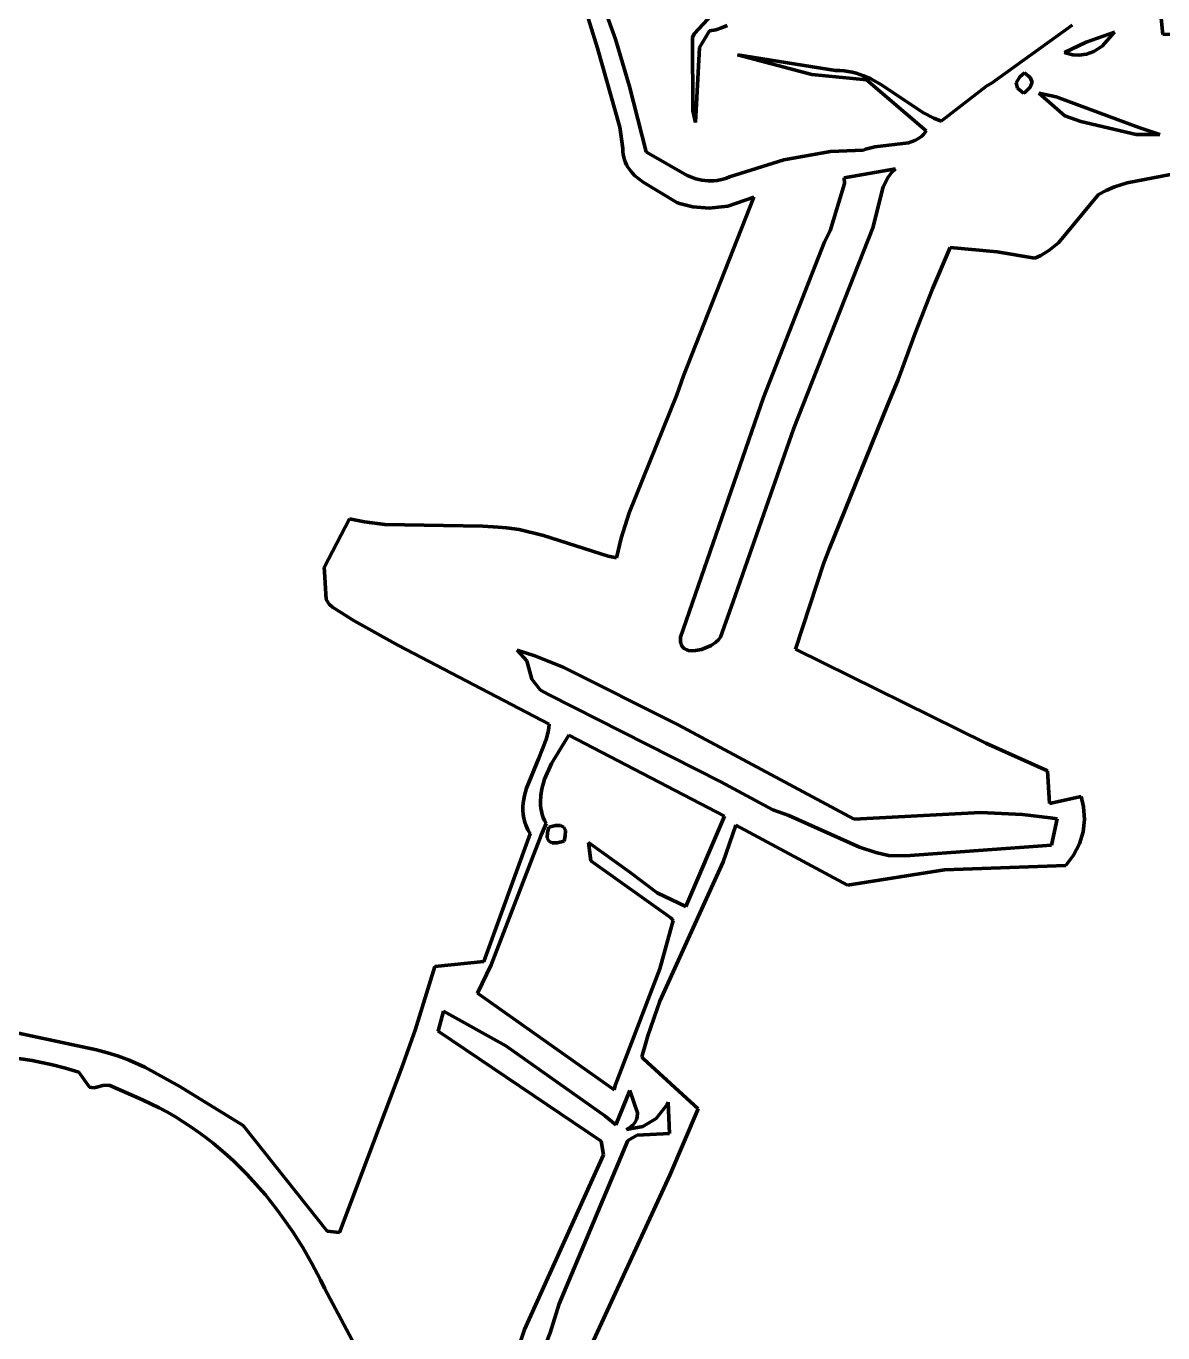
# Model space of a CAD drawing. Header units: millimetres. Extents: x 0 to 11.1, y 0 to 16.2.
# Drawn here: x 5.557 to 7.327, y 11.251 to 13.286 of the extents above; entities that cross this region are included whole.
import ezdxf

# ---------------------------------------------------------------- set-up
doc = ezdxf.new("R2010")
doc.units = ezdxf.units.MM
doc.layers.add('color#0b0b0bff', color=7, linetype='CONTINUOUS', lineweight=100)
doc.layers.add('color#ffffffff', color=7, linetype='CONTINUOUS', lineweight=100)

msp = doc.modelspace()

# ---------------------------------------------------------------- linework, layer by layer
at = {"layer": 'color#0b0b0bff'}
for p, q in [((6.4466, 13.2523), (6.4202, 13.3383)), ((6.5973, 13.2743), (6.6533, 13.3352)), ((6.4557, 13.319), (6.4745, 13.2664)), ((7.3218, 13.33), (7.3274, 13.2736)), ((6.5945, 13.2688), (6.5973, 13.2743)), ((6.6214, 13.2789), (6.6054, 13.2533)), ((6.6311, 13.2807), (6.6214, 13.2789)), ((6.6401, 13.2836), (6.6311, 13.2807)), ((6.6486, 13.2873), (6.6401, 13.2836)), ((7.0597, 13.1969), (7.186, 13.288)), ((7.2519, 13.2772), (7.2078, 13.2615)), ((7.2327, 13.2555), (7.2519, 13.2772)), ((7.3274, 13.2736), (7.3733, 13.274)), ((6.4816, 13.1292), (6.4466, 13.2523)), ((6.4745, 13.2664), (6.4964, 13.1922)), ((6.5954, 13.1544), (6.5945, 13.2688)), ((6.6054, 13.2533), (6.5992, 13.1364)), ((7.2078, 13.2615), (7.1741, 13.2453)), ((7.2198, 13.2471), (7.2327, 13.2555)), ((6.7807, 13.211), (6.665, 13.2417)), ((6.665, 13.2417), (6.8176, 13.2173)), ((7.1741, 13.2453), (7.1774, 13.2441)), ((7.1774, 13.2441), (7.1871, 13.2417)), ((7.1871, 13.2417), (7.1966, 13.2411)), ((7.1966, 13.2411), (7.2086, 13.2428)), ((7.2086, 13.2428), (7.2198, 13.2471)), ((6.8657, 13.203), (6.7807, 13.211)), ((6.8176, 13.2173), (6.8242, 13.2172)), ((6.8242, 13.2172), (6.8307, 13.2168)), ((6.8307, 13.2168), (6.8371, 13.216)), ((6.8371, 13.216), (6.8433, 13.2148)), ((6.8433, 13.2148), (6.8494, 13.2132)), ((6.8494, 13.2132), (6.8612, 13.2092)), ((7.1117, 13.2136), (7.1045, 13.2074)), ((7.1205, 13.2064), (7.1117, 13.2136)), ((6.4964, 13.1922), (6.5225, 13.0905)), ((6.8612, 13.2092), (6.8726, 13.2042)), ((6.9585, 13.1234), (6.8657, 13.203)), ((6.8726, 13.2042), (6.8892, 13.195)), ((6.8892, 13.195), (6.9535, 13.1521)), ((6.9821, 13.1383), (7.0532, 13.1932)), ((7.0532, 13.1932), (7.0597, 13.1969)), ((7.1045, 13.2074), (7.099, 13.1982)), ((7.099, 13.1982), (7.101, 13.1897)), ((7.101, 13.1897), (7.1105, 13.1818)), ((7.1122, 13.183), (7.1208, 13.1912)), ((7.1236, 13.199), (7.1205, 13.2064)), ((7.1208, 13.1912), (7.1236, 13.199)), ((7.1105, 13.1818), (7.1122, 13.183)), ((7.1343, 13.1818), (7.1749, 13.1469)), ((7.1613, 13.1764), (7.1343, 13.1818)), ((7.29, 13.1288), (7.1613, 13.1764)), ((6.5992, 13.1364), (6.5954, 13.1544)), ((6.9535, 13.1521), (6.9704, 13.1432)), ((6.486, 13.0959), (6.4816, 13.1292)), ((6.9704, 13.1432), (6.9821, 13.1383)), ((7.1749, 13.1469), (7.1995, 13.1379)), ((7.1995, 13.1379), (7.2858, 13.1179)), ((7.3225, 13.1176), (7.29, 13.1288)), ((6.931, 13.1049), (6.9408, 13.1082)), ((6.9408, 13.1082), (6.9467, 13.1113)), ((6.9467, 13.1113), (6.952, 13.1153)), ((6.952, 13.1153), (6.9544, 13.1177)), ((6.9544, 13.1177), (6.9566, 13.1204)), ((6.9566, 13.1204), (6.9585, 13.1234)), ((7.2858, 13.1179), (7.3225, 13.1176)), ((6.4862, 13.0911), (6.486, 13.0959)), ((6.4868, 13.0865), (6.4862, 13.0911)), ((6.5225, 13.0905), (6.5266, 13.0881)), ((6.5266, 13.0881), (6.5864, 13.0537)), ((6.7369, 13.0782), (6.8095, 13.091)), ((6.8095, 13.091), (6.8612, 13.0933)), ((6.8612, 13.0933), (6.8644, 13.0947)), ((6.8644, 13.0947), (6.8785, 13.0985)), ((6.8785, 13.0985), (6.931, 13.1049)), ((6.4876, 13.0821), (6.4868, 13.0865)), ((6.4888, 13.078), (6.4876, 13.0821)), ((6.4903, 13.074), (6.4888, 13.078)), ((6.4921, 13.0703), (6.4903, 13.074)), ((6.4941, 13.0667), (6.4921, 13.0703)), ((6.6525, 13.0515), (6.7369, 13.0782)), ((6.4989, 13.06), (6.4941, 13.0667)), ((6.5045, 13.054), (6.4989, 13.06)), ((6.5178, 13.0433), (6.5045, 13.054)), ((6.5864, 13.0537), (6.6, 13.0488)), ((6.6, 13.0488), (6.6092, 13.0466)), ((6.6092, 13.0466), (6.6186, 13.0455)), ((6.6329, 13.0459), (6.6377, 13.0468)), ((6.6377, 13.0468), (6.6426, 13.0479)), ((6.6426, 13.0479), (6.6475, 13.0495)), ((6.6475, 13.0495), (6.6525, 13.0515)), ((6.9111, 13.0643), (6.831, 13.0504)), ((6.831, 13.0504), (6.8313, 13.0413)), ((6.8918, 13.0362), (6.8994, 13.0513)), ((6.8994, 13.0513), (6.9059, 13.0594)), ((6.9059, 13.0594), (6.9111, 13.0643)), ((7.3665, 13.0607), (7.2716, 13.0423)), ((6.5703, 13.0119), (6.5178, 13.0433)), ((6.6186, 13.0455), (6.6281, 13.0455)), ((6.6281, 13.0455), (6.6329, 13.0459)), ((6.8313, 13.0413), (6.8091, 12.9675)), ((6.8755, 12.9722), (6.8918, 13.0362)), ((7.2393, 13.0305), (7.2269, 13.024)), ((7.252, 13.0359), (7.2393, 13.0305)), ((7.2716, 13.0423), (7.252, 13.0359)), ((6.5744, 13.0103), (6.5703, 13.0119)), ((6.5951, 13.0048), (6.5744, 13.0103)), ((6.5808, 12.7418), (6.6903, 13.0201)), ((6.6498, 13.0061), (6.6204, 13.0028)), ((6.6903, 13.0201), (6.6498, 13.0061)), ((7.2269, 13.024), (7.1647, 12.9491)), ((6.6204, 13.0028), (6.5951, 13.0048)), ((6.7526, 12.6602), (6.8755, 12.9722)), ((6.8091, 12.9675), (6.8002, 12.9504)), ((6.8002, 12.9504), (6.7052, 12.7079)), ((7.1647, 12.9491), (7.1497, 12.9369)), ((6.9961, 12.9418), (6.9686, 12.8775)), ((7.0695, 12.9349), (6.9961, 12.9418)), ((7.1281, 12.9248), (7.0695, 12.9349)), ((7.1372, 12.9292), (7.1281, 12.9248)), ((7.1497, 12.9369), (7.1372, 12.9292)), ((6.9686, 12.8775), (6.9418, 12.8083)), ((6.9418, 12.8083), (6.9153, 12.736)), ((6.5703, 12.7123), (6.5808, 12.7418)), ((6.9153, 12.736), (6.8986, 12.6963)), ((6.496, 12.5285), (6.5703, 12.7123)), ((6.7052, 12.7079), (6.576, 12.3348)), ((6.8986, 12.6963), (6.8078, 12.4717)), ((6.6582, 12.3905), (6.7526, 12.6602)), ((6.021, 12.4432), (6.0603, 12.5191)), ((6.0603, 12.5191), (6.0839, 12.5142)), ((6.4836, 12.4887), (6.496, 12.5285)), ((6.0839, 12.5142), (6.1156, 12.5103)), ((6.1156, 12.5103), (6.2679, 12.5077)), ((6.2679, 12.5077), (6.2918, 12.5059)), ((6.2918, 12.5059), (6.3051, 12.5052)), ((6.3051, 12.5052), (6.3247, 12.5026)), ((6.3247, 12.5026), (6.3628, 12.4929)), ((6.3628, 12.4929), (6.4633, 12.4607)), ((6.4763, 12.4582), (6.4836, 12.4887)), ((6.4633, 12.4607), (6.4763, 12.4582)), ((6.8078, 12.4717), (6.7992, 12.4506)), ((6.0216, 12.4367), (6.021, 12.4432)), ((6.0241, 12.3936), (6.0216, 12.4367)), ((6.7992, 12.4506), (6.7553, 12.3159)), ((6.0286, 12.3862), (6.0241, 12.3936)), ((6.0338, 12.3815), (6.0286, 12.3862)), ((6.0674, 12.3604), (6.0338, 12.3815)), ((6.6381, 12.3345), (6.6582, 12.3905)), ((6.1366, 12.3215), (6.0674, 12.3604)), ((6.576, 12.3348), (6.5758, 12.3312)), ((6.6351, 12.3307), (6.6381, 12.3345)), ((6.3715, 12.1994), (6.1366, 12.3215)), ((6.3218, 12.3144), (6.3367, 12.2979)), ((6.349, 12.3057), (6.3218, 12.3144)), ((6.5758, 12.3312), (6.5759, 12.328)), ((6.5759, 12.328), (6.5765, 12.3251)), ((6.5765, 12.3251), (6.5773, 12.3226)), ((6.5773, 12.3226), (6.5785, 12.3204)), ((6.5785, 12.3204), (6.58, 12.3186)), ((6.58, 12.3186), (6.5818, 12.3171)), ((6.5818, 12.3171), (6.5838, 12.3158)), ((6.5838, 12.3158), (6.586, 12.3148)), ((6.586, 12.3148), (6.5885, 12.3141)), ((6.5885, 12.3141), (6.5938, 12.3135)), ((6.5938, 12.3135), (6.5996, 12.3138)), ((6.5996, 12.3138), (6.6088, 12.3157)), ((6.6088, 12.3157), (6.6236, 12.3219)), ((6.6236, 12.3219), (6.6311, 12.327)), ((6.6311, 12.327), (6.6351, 12.3307)), ((6.7553, 12.3159), (7.0517, 12.1696)), ((6.3367, 12.2979), (6.3443, 12.2694)), ((6.393, 12.288), (6.349, 12.3057)), ((6.5722, 12.1981), (6.393, 12.288)), ((6.3443, 12.2694), (6.3581, 12.2522)), ((6.3581, 12.2522), (6.3705, 12.2456)), ((6.3705, 12.2456), (6.6388, 12.1093)), ((6.3697, 12.1873), (6.3708, 12.1933)), ((6.3708, 12.1933), (6.3715, 12.1994)), ((6.8466, 12.0512), (6.5722, 12.1981)), ((6.3552, 12.146), (6.3665, 12.1754)), ((6.3665, 12.1754), (6.3697, 12.1873)), ((6.402, 12.1822), (6.3751, 12.1378)), ((6.6444, 12.0558), (6.402, 12.1822)), ((7.0517, 12.1696), (7.1479, 12.1267)), ((6.336, 12.0996), (6.3552, 12.146)), ((6.3751, 12.1378), (6.3643, 12.1133)), ((6.3643, 12.1133), (6.36, 12.0983)), ((7.1479, 12.1267), (7.151, 12.0755)), ((6.3328, 12.088), (6.336, 12.0996)), ((6.36, 12.0983), (6.3583, 12.0882)), ((6.6388, 12.1093), (6.7196, 12.0656)), ((6.3305, 12.0704), (6.3309, 12.0763)), ((6.3306, 12.0645), (6.3305, 12.0704)), ((6.3309, 12.0763), (6.3317, 12.0822)), ((6.3317, 12.0822), (6.3328, 12.088)), ((6.3583, 12.0882), (6.3578, 12.0783)), ((6.3578, 12.0783), (6.3579, 12.0733)), ((6.3579, 12.0733), (6.3585, 12.0684)), ((7.151, 12.0755), (7.1999, 12.0867)), ((7.1999, 12.0867), (7.2038, 12.0707)), ((7.2038, 12.0707), (7.2052, 12.0509)), ((6.3311, 12.0586), (6.3306, 12.0645)), ((6.332, 12.0526), (6.3311, 12.0586)), ((6.3335, 12.0466), (6.332, 12.0526)), ((6.3585, 12.0684), (6.3593, 12.0635)), ((6.3593, 12.0635), (6.3606, 12.0587)), ((6.3606, 12.0587), (6.3622, 12.0539)), ((6.3622, 12.0539), (6.3642, 12.0491)), ((6.5841, 11.9152), (6.6444, 12.0558)), ((6.7196, 12.0656), (6.745, 12.057)), ((6.745, 12.057), (6.8549, 12.0074)), ((7.0431, 12.0617), (6.8466, 12.0512)), ((7.1085, 12.0586), (7.0431, 12.0617)), ((7.152, 12.0535), (7.1085, 12.0586)), ((7.1628, 12.0518), (7.152, 12.0535)), ((7.1539, 12.0105), (7.1628, 12.0518)), ((7.2052, 12.0509), (7.203, 12.0315)), ((6.3356, 12.0406), (6.3335, 12.0466)), ((6.3383, 12.0345), (6.3356, 12.0406)), ((6.3416, 12.0284), (6.3383, 12.0345)), ((6.3667, 12.0444), (6.3588, 12.0264)), ((6.3642, 12.0491), (6.3667, 12.0444)), ((6.3684, 12.0222), (6.3686, 12.0303)), ((6.3686, 12.0303), (6.3708, 12.0388)), ((6.3708, 12.0388), (6.3812, 12.0415)), ((6.3812, 12.0415), (6.389, 12.0415)), ((6.389, 12.0415), (6.3941, 12.0388)), ((6.3941, 12.0388), (6.3967, 12.0335)), ((6.3967, 12.0335), (6.3965, 12.0255)), ((6.6624, 12.0417), (6.6423, 11.985)), ((6.8364, 11.9483), (6.6624, 12.0417)), ((7.203, 12.0315), (7.1973, 12.0128)), ((6.2696, 11.8294), (6.3416, 12.0284)), ((6.3588, 12.0264), (6.2813, 11.8243)), ((6.3709, 12.0168), (6.3684, 12.0222)), ((6.3761, 12.0142), (6.3709, 12.0168)), ((6.384, 12.0143), (6.3761, 12.0142)), ((6.3946, 12.0172), (6.384, 12.0143)), ((6.3965, 12.0255), (6.3946, 12.0172)), ((6.4361, 11.9861), (6.4328, 12.0149)), ((6.4328, 12.0149), (6.4971, 11.9689)), ((6.9265, 11.9942), (7.1539, 12.0105)), ((7.1973, 12.0128), (7.1882, 11.9952)), ((6.8549, 12.0074), (6.8803, 11.9992)), ((6.8803, 11.9992), (6.9001, 11.9949)), ((6.9001, 11.9949), (6.9265, 11.9942)), ((7.1882, 11.9952), (7.176, 11.979)), ((6.5608, 11.8974), (6.4361, 11.9861)), ((6.4971, 11.9689), (6.5394, 11.9366)), ((6.6423, 11.985), (6.5437, 11.7677)), ((6.987, 11.9721), (6.8364, 11.9483)), ((7.176, 11.979), (6.987, 11.9721)), ((6.5394, 11.9366), (6.5841, 11.9152)), ((6.544, 11.818), (6.5647, 11.8936)), ((6.5647, 11.8936), (6.5608, 11.8974)), ((6.1935, 11.8219), (6.2696, 11.8294)), ((6.1629, 11.7225), (6.1935, 11.8219)), ((6.2813, 11.8243), (6.2596, 11.7801)), ((6.4743, 11.6364), (6.544, 11.818)), ((6.2596, 11.7801), (6.4727, 11.6296)), ((6.5437, 11.7677), (6.5252, 11.714)), ((6.2067, 11.7521), (6.1985, 11.7211)), ((6.3037, 11.698), (6.2067, 11.7521)), ((5.4774, 11.7325), (5.6661, 11.6918)), ((6.1419, 11.6643), (6.1629, 11.7225)), ((6.1985, 11.7211), (6.4522, 11.5499)), ((6.5252, 11.714), (6.516, 11.6812)), ((5.6661, 11.6918), (5.6836, 11.6874)), ((5.6836, 11.6874), (5.7006, 11.6821)), ((6.4581, 11.5892), (6.3037, 11.698)), ((5.566, 11.6751), (5.5344, 11.6799)), ((5.5975, 11.6687), (5.566, 11.6751)), ((5.6182, 11.6633), (5.5975, 11.6687)), ((5.6389, 11.6571), (5.6182, 11.6633)), ((5.7006, 11.6821), (5.7172, 11.6759)), ((5.7172, 11.6759), (5.7416, 11.6652)), ((5.7416, 11.6652), (5.7961, 11.6351)), ((6.0447, 11.4073), (6.1419, 11.6643)), ((6.516, 11.6812), (6.5184, 11.678)), ((6.5184, 11.678), (6.6035, 11.5999)), ((5.6555, 11.6338), (5.6389, 11.6571)), ((5.6621, 11.6326), (5.6555, 11.6338)), ((5.6667, 11.6337), (5.6621, 11.6326)), ((5.6683, 11.6345), (5.6667, 11.6337)), ((5.6761, 11.6365), (5.6683, 11.6345)), ((5.6862, 11.6367), (5.6761, 11.6365)), ((5.7333, 11.6162), (5.6862, 11.6367)), ((5.7961, 11.6351), (5.8947, 11.5742)), ((6.4727, 11.6296), (6.4743, 11.6364)), ((6.497, 11.6284), (6.4754, 11.5753)), ((6.5089, 11.5936), (6.497, 11.6284)), ((5.7379, 11.6142), (5.7333, 11.6162)), ((5.7511, 11.6081), (5.7379, 11.6142)), ((5.764, 11.6016), (5.7511, 11.6081)), ((5.7767, 11.5947), (5.764, 11.6016)), ((6.5539, 11.6048), (6.5381, 11.5851)), ((6.5568, 11.6102), (6.5539, 11.6048)), ((6.5589, 11.5614), (6.5568, 11.6102)), ((5.7891, 11.5875), (5.7767, 11.5947)), ((5.8013, 11.5799), (5.7891, 11.5875)), ((6.4754, 11.5753), (6.4581, 11.5892)), ((6.5055, 11.5792), (6.5076, 11.5832)), ((6.5076, 11.5832), (6.5087, 11.5873)), ((6.5087, 11.5873), (6.5089, 11.5936)), ((6.5381, 11.5851), (6.5175, 11.5728)), ((6.6035, 11.5999), (6.5592, 11.4965)), ((5.8133, 11.5721), (5.8013, 11.5799)), ((5.8251, 11.5638), (5.8133, 11.5721)), ((5.8366, 11.5553), (5.8251, 11.5638)), ((5.8947, 11.5742), (6.0258, 11.4094)), ((6.5175, 11.5728), (6.4921, 11.568)), ((6.4921, 11.568), (6.4952, 11.5698)), ((6.4952, 11.5698), (6.4979, 11.5716)), ((6.4979, 11.5716), (6.5002, 11.5734)), ((6.5002, 11.5734), (6.5023, 11.5753)), ((6.5023, 11.5753), (6.5055, 11.5792)), ((6.5084, 11.5591), (6.5589, 11.5614)), ((5.8478, 11.5465), (5.8366, 11.5553)), ((5.8589, 11.5373), (5.8478, 11.5465)), ((6.3872, 11.2963), (6.494, 11.5507)), ((6.4522, 11.5499), (6.4563, 11.5285)), ((6.494, 11.5507), (6.5084, 11.5591)), ((5.8696, 11.5279), (5.8589, 11.5373)), ((5.8802, 11.5183), (5.8696, 11.5279)), ((6.4563, 11.5285), (6.3331, 11.2562)), ((5.8905, 11.5083), (5.8802, 11.5183)), ((5.9006, 11.4981), (5.8905, 11.5083)), ((5.9104, 11.4876), (5.9006, 11.4981)), ((5.9199, 11.4769), (5.9104, 11.4876)), ((6.5592, 11.4965), (6.4281, 11.2122)), ((5.9293, 11.466), (5.9199, 11.4769)), ((5.9383, 11.4549), (5.9293, 11.466)), ((5.9472, 11.4435), (5.9383, 11.4549)), ((5.9557, 11.432), (5.9472, 11.4435)), ((5.9721, 11.4083), (5.9557, 11.432)), ((5.9875, 11.384), (5.9721, 11.4083)), ((6.0258, 11.4094), (6.0447, 11.4073)), ((6.0018, 11.3591), (5.9875, 11.384)), ((6.0152, 11.3336), (6.0018, 11.3591)), ((6.0214, 11.3207), (6.0152, 11.3336)), ((6.0881, 11.1954), (6.0214, 11.3207)), ((6.3729, 11.2511), (6.3872, 11.2963)), ((6.3331, 11.2562), (6.3173, 11.2099)), ((6.2657, 10.9833), (6.3729, 11.2511))]:
    msp.add_line(p, q, dxfattribs=at)
at = {"layer": 'color#ffffffff'}
for p, q in [((6.4202, 13.3383), (6.4466, 13.2523)), ((6.6533, 13.3352), (6.5973, 13.2743)), ((6.4745, 13.2664), (6.4557, 13.319)), ((7.3274, 13.2736), (7.3218, 13.33)), ((6.5973, 13.2743), (6.5945, 13.2688)), ((6.6054, 13.2533), (6.6214, 13.2789)), ((6.6214, 13.2789), (6.6311, 13.2807)), ((6.6311, 13.2807), (6.6401, 13.2836)), ((6.6401, 13.2836), (6.6486, 13.2873)), ((7.186, 13.288), (7.0597, 13.1969)), ((7.2078, 13.2615), (7.2519, 13.2772)), ((7.2519, 13.2772), (7.2327, 13.2555)), ((7.3733, 13.274), (7.3274, 13.2736)), ((6.4466, 13.2523), (6.4816, 13.1292)), ((6.4964, 13.1922), (6.4745, 13.2664)), ((6.5945, 13.2688), (6.5954, 13.1544)), ((6.5992, 13.1364), (6.6054, 13.2533)), ((7.1741, 13.2453), (7.2078, 13.2615)), ((7.2327, 13.2555), (7.2198, 13.2471)), ((6.8176, 13.2173), (6.665, 13.2417)), ((6.665, 13.2417), (6.7807, 13.211)), ((7.1774, 13.2441), (7.1741, 13.2453)), ((7.1871, 13.2417), (7.1774, 13.2441)), ((7.1966, 13.2411), (7.1871, 13.2417)), ((7.2086, 13.2428), (7.1966, 13.2411)), ((7.2198, 13.2471), (7.2086, 13.2428)), ((6.7807, 13.211), (6.8657, 13.203)), ((6.8242, 13.2172), (6.8176, 13.2173)), ((6.8307, 13.2168), (6.8242, 13.2172)), ((6.8371, 13.216), (6.8307, 13.2168)), ((6.8433, 13.2148), (6.8371, 13.216)), ((6.8494, 13.2132), (6.8433, 13.2148)), ((6.8612, 13.2092), (6.8494, 13.2132)), ((7.1045, 13.2074), (7.1117, 13.2136)), ((7.1117, 13.2136), (7.1205, 13.2064)), ((6.5225, 13.0905), (6.4964, 13.1922)), ((6.8726, 13.2042), (6.8612, 13.2092)), ((6.8657, 13.203), (6.9585, 13.1234)), ((6.8892, 13.195), (6.8726, 13.2042)), ((6.9535, 13.1521), (6.8892, 13.195)), ((7.0532, 13.1932), (6.9821, 13.1383)), ((7.0597, 13.1969), (7.0532, 13.1932)), ((7.099, 13.1982), (7.1045, 13.2074)), ((7.101, 13.1897), (7.099, 13.1982)), ((7.1105, 13.1818), (7.101, 13.1897)), ((7.1208, 13.1912), (7.1122, 13.183)), ((7.1205, 13.2064), (7.1236, 13.199)), ((7.1236, 13.199), (7.1208, 13.1912)), ((7.1122, 13.183), (7.1105, 13.1818)), ((7.1343, 13.1818), (7.1613, 13.1764)), ((7.1749, 13.1469), (7.1343, 13.1818)), ((7.1613, 13.1764), (7.29, 13.1288)), ((6.5954, 13.1544), (6.5992, 13.1364)), ((6.9704, 13.1432), (6.9535, 13.1521)), ((6.4816, 13.1292), (6.486, 13.0959)), ((6.9821, 13.1383), (6.9704, 13.1432)), ((7.1995, 13.1379), (7.1749, 13.1469)), ((7.2858, 13.1179), (7.1995, 13.1379)), ((7.29, 13.1288), (7.3225, 13.1176)), ((6.9408, 13.1082), (6.931, 13.1049)), ((6.9467, 13.1113), (6.9408, 13.1082)), ((6.952, 13.1153), (6.9467, 13.1113)), ((6.9544, 13.1177), (6.952, 13.1153)), ((6.9566, 13.1204), (6.9544, 13.1177)), ((6.9585, 13.1234), (6.9566, 13.1204)), ((7.3225, 13.1176), (7.2858, 13.1179)), ((6.486, 13.0959), (6.4862, 13.0911)), ((6.4862, 13.0911), (6.4868, 13.0865)), ((6.5266, 13.0881), (6.5225, 13.0905)), ((6.5864, 13.0537), (6.5266, 13.0881)), ((6.8095, 13.091), (6.7369, 13.0782)), ((6.8612, 13.0933), (6.8095, 13.091)), ((6.8644, 13.0947), (6.8612, 13.0933)), ((6.8785, 13.0985), (6.8644, 13.0947)), ((6.931, 13.1049), (6.8785, 13.0985)), ((6.4868, 13.0865), (6.4876, 13.0821)), ((6.4876, 13.0821), (6.4888, 13.078)), ((6.4888, 13.078), (6.4903, 13.074)), ((6.4903, 13.074), (6.4921, 13.0703)), ((6.4921, 13.0703), (6.4941, 13.0667)), ((6.7369, 13.0782), (6.6525, 13.0515)), ((6.4941, 13.0667), (6.4989, 13.06)), ((6.4989, 13.06), (6.5045, 13.054)), ((6.5045, 13.054), (6.5178, 13.0433)), ((6.6, 13.0488), (6.5864, 13.0537)), ((6.6092, 13.0466), (6.6, 13.0488)), ((6.6186, 13.0455), (6.6092, 13.0466)), ((6.6377, 13.0468), (6.6329, 13.0459)), ((6.6426, 13.0479), (6.6377, 13.0468)), ((6.6475, 13.0495), (6.6426, 13.0479)), ((6.6525, 13.0515), (6.6475, 13.0495)), ((6.831, 13.0504), (6.9111, 13.0643)), ((6.8313, 13.0413), (6.831, 13.0504)), ((6.8994, 13.0513), (6.8918, 13.0362)), ((6.9059, 13.0594), (6.8994, 13.0513)), ((6.9111, 13.0643), (6.9059, 13.0594)), ((7.2716, 13.0423), (7.3665, 13.0607)), ((6.5178, 13.0433), (6.5703, 13.0119)), ((6.6281, 13.0455), (6.6186, 13.0455)), ((6.6329, 13.0459), (6.6281, 13.0455)), ((6.8091, 12.9675), (6.8313, 13.0413)), ((6.8918, 13.0362), (6.8755, 12.9722)), ((7.2269, 13.024), (7.2393, 13.0305)), ((7.2393, 13.0305), (7.252, 13.0359)), ((7.252, 13.0359), (7.2716, 13.0423)), ((6.5703, 13.0119), (6.5744, 13.0103)), ((6.5744, 13.0103), (6.5951, 13.0048)), ((6.6903, 13.0201), (6.5808, 12.7418)), ((6.6204, 13.0028), (6.6498, 13.0061)), ((6.6498, 13.0061), (6.6903, 13.0201)), ((7.1647, 12.9491), (7.2269, 13.024)), ((6.5951, 13.0048), (6.6204, 13.0028)), ((6.8755, 12.9722), (6.7526, 12.6602)), ((6.8002, 12.9504), (6.8091, 12.9675)), ((6.7052, 12.7079), (6.8002, 12.9504)), ((7.1497, 12.9369), (7.1647, 12.9491)), ((6.9686, 12.8775), (6.9961, 12.9418)), ((6.9961, 12.9418), (7.0695, 12.9349)), ((7.0695, 12.9349), (7.1281, 12.9248)), ((7.1281, 12.9248), (7.1372, 12.9292)), ((7.1372, 12.9292), (7.1497, 12.9369)), ((6.9418, 12.8083), (6.9686, 12.8775)), ((6.9153, 12.736), (6.9418, 12.8083)), ((6.5808, 12.7418), (6.5703, 12.7123)), ((6.8986, 12.6963), (6.9153, 12.736)), ((6.5703, 12.7123), (6.496, 12.5285)), ((6.576, 12.3348), (6.7052, 12.7079)), ((6.8078, 12.4717), (6.8986, 12.6963)), ((6.7526, 12.6602), (6.6582, 12.3905)), ((6.0603, 12.5191), (6.021, 12.4432)), ((6.0839, 12.5142), (6.0603, 12.5191)), ((6.496, 12.5285), (6.4836, 12.4887)), ((6.1156, 12.5103), (6.0839, 12.5142)), ((6.2679, 12.5077), (6.1156, 12.5103)), ((6.2918, 12.5059), (6.2679, 12.5077)), ((6.3051, 12.5052), (6.2918, 12.5059)), ((6.3247, 12.5026), (6.3051, 12.5052)), ((6.3628, 12.4929), (6.3247, 12.5026)), ((6.4633, 12.4607), (6.3628, 12.4929)), ((6.4836, 12.4887), (6.4763, 12.4582)), ((6.4763, 12.4582), (6.4633, 12.4607)), ((6.7992, 12.4506), (6.8078, 12.4717)), ((6.021, 12.4432), (6.0216, 12.4367)), ((6.0216, 12.4367), (6.0241, 12.3936)), ((6.7553, 12.3159), (6.7992, 12.4506)), ((6.0241, 12.3936), (6.0286, 12.3862)), ((6.0286, 12.3862), (6.0338, 12.3815)), ((6.0338, 12.3815), (6.0674, 12.3604)), ((6.6582, 12.3905), (6.6381, 12.3345)), ((6.0674, 12.3604), (6.1366, 12.3215)), ((6.5758, 12.3312), (6.576, 12.3348)), ((6.6381, 12.3345), (6.6351, 12.3307)), ((6.1366, 12.3215), (6.3715, 12.1994)), ((6.3218, 12.3144), (6.349, 12.3057)), ((6.3367, 12.2979), (6.3218, 12.3144)), ((6.5759, 12.328), (6.5758, 12.3312)), ((6.5765, 12.3251), (6.5759, 12.328)), ((6.5773, 12.3226), (6.5765, 12.3251)), ((6.5785, 12.3204), (6.5773, 12.3226)), ((6.58, 12.3186), (6.5785, 12.3204)), ((6.5818, 12.3171), (6.58, 12.3186)), ((6.5838, 12.3158), (6.5818, 12.3171)), ((6.586, 12.3148), (6.5838, 12.3158)), ((6.5885, 12.3141), (6.586, 12.3148)), ((6.5938, 12.3135), (6.5885, 12.3141)), ((6.5996, 12.3138), (6.5938, 12.3135)), ((6.6088, 12.3157), (6.5996, 12.3138)), ((6.6236, 12.3219), (6.6088, 12.3157)), ((6.6311, 12.327), (6.6236, 12.3219)), ((6.6351, 12.3307), (6.6311, 12.327)), ((7.0517, 12.1696), (6.7553, 12.3159)), ((6.3443, 12.2694), (6.3367, 12.2979)), ((6.349, 12.3057), (6.393, 12.288)), ((6.393, 12.288), (6.5722, 12.1981)), ((6.3581, 12.2522), (6.3443, 12.2694)), ((6.3705, 12.2456), (6.3581, 12.2522)), ((6.6388, 12.1093), (6.3705, 12.2456)), ((6.3708, 12.1933), (6.3697, 12.1873)), ((6.3715, 12.1994), (6.3708, 12.1933)), ((6.5722, 12.1981), (6.8466, 12.0512)), ((6.3665, 12.1754), (6.3552, 12.146)), ((6.3697, 12.1873), (6.3665, 12.1754)), ((6.3751, 12.1378), (6.402, 12.1822)), ((6.402, 12.1822), (6.6444, 12.0558)), ((7.1479, 12.1267), (7.0517, 12.1696)), ((6.3552, 12.146), (6.336, 12.0996)), ((6.3643, 12.1133), (6.3751, 12.1378)), ((6.36, 12.0983), (6.3643, 12.1133)), ((7.151, 12.0755), (7.1479, 12.1267)), ((6.336, 12.0996), (6.3328, 12.088)), ((6.3583, 12.0882), (6.36, 12.0983)), ((6.7196, 12.0656), (6.6388, 12.1093)), ((6.3309, 12.0763), (6.3305, 12.0704)), ((6.3305, 12.0704), (6.3306, 12.0645)), ((6.3317, 12.0822), (6.3309, 12.0763)), ((6.3328, 12.088), (6.3317, 12.0822)), ((6.3578, 12.0783), (6.3583, 12.0882)), ((6.3579, 12.0733), (6.3578, 12.0783)), ((6.3585, 12.0684), (6.3579, 12.0733)), ((7.1999, 12.0867), (7.151, 12.0755)), ((7.2038, 12.0707), (7.1999, 12.0867)), ((7.2052, 12.0509), (7.2038, 12.0707)), ((6.3306, 12.0645), (6.3311, 12.0586)), ((6.3311, 12.0586), (6.332, 12.0526)), ((6.332, 12.0526), (6.3335, 12.0466)), ((6.3593, 12.0635), (6.3585, 12.0684)), ((6.3606, 12.0587), (6.3593, 12.0635)), ((6.3622, 12.0539), (6.3606, 12.0587)), ((6.3642, 12.0491), (6.3622, 12.0539)), ((6.6444, 12.0558), (6.5841, 11.9152)), ((6.745, 12.057), (6.7196, 12.0656)), ((6.8549, 12.0074), (6.745, 12.057)), ((6.8466, 12.0512), (7.0431, 12.0617)), ((7.0431, 12.0617), (7.1085, 12.0586)), ((7.1085, 12.0586), (7.152, 12.0535)), ((7.152, 12.0535), (7.1628, 12.0518)), ((7.1628, 12.0518), (7.1539, 12.0105)), ((7.203, 12.0315), (7.2052, 12.0509)), ((6.3335, 12.0466), (6.3356, 12.0406)), ((6.3356, 12.0406), (6.3383, 12.0345)), ((6.3383, 12.0345), (6.3416, 12.0284)), ((6.3588, 12.0264), (6.3667, 12.0444)), ((6.3667, 12.0444), (6.3642, 12.0491)), ((6.3686, 12.0303), (6.3684, 12.0222)), ((6.3708, 12.0388), (6.3686, 12.0303)), ((6.3812, 12.0415), (6.3708, 12.0388)), ((6.389, 12.0415), (6.3812, 12.0415)), ((6.3941, 12.0388), (6.389, 12.0415)), ((6.3967, 12.0335), (6.3941, 12.0388)), ((6.3965, 12.0255), (6.3967, 12.0335)), ((6.6423, 11.985), (6.6624, 12.0417)), ((6.6624, 12.0417), (6.8364, 11.9483)), ((7.1973, 12.0128), (7.203, 12.0315)), ((6.3416, 12.0284), (6.2696, 11.8294)), ((6.2813, 11.8243), (6.3588, 12.0264)), ((6.3684, 12.0222), (6.3709, 12.0168)), ((6.3709, 12.0168), (6.3761, 12.0142)), ((6.3761, 12.0142), (6.384, 12.0143)), ((6.384, 12.0143), (6.3946, 12.0172)), ((6.3946, 12.0172), (6.3965, 12.0255)), ((6.4971, 11.9689), (6.4328, 12.0149)), ((6.4328, 12.0149), (6.4361, 11.9861)), ((7.1539, 12.0105), (6.9265, 11.9942)), ((7.1882, 11.9952), (7.1973, 12.0128)), ((6.8803, 11.9992), (6.8549, 12.0074)), ((6.9001, 11.9949), (6.8803, 11.9992)), ((6.9265, 11.9942), (6.9001, 11.9949)), ((7.176, 11.979), (7.1882, 11.9952)), ((6.4361, 11.9861), (6.5608, 11.8974)), ((6.5394, 11.9366), (6.4971, 11.9689)), ((6.5437, 11.7677), (6.6423, 11.985)), ((6.8364, 11.9483), (6.987, 11.9721)), ((6.987, 11.9721), (7.176, 11.979)), ((6.5841, 11.9152), (6.5394, 11.9366)), ((6.5647, 11.8936), (6.544, 11.818)), ((6.5608, 11.8974), (6.5647, 11.8936)), ((6.2696, 11.8294), (6.1935, 11.8219)), ((6.1935, 11.8219), (6.1629, 11.7225)), ((6.2596, 11.7801), (6.2813, 11.8243)), ((6.544, 11.818), (6.4743, 11.6364)), ((6.4727, 11.6296), (6.2596, 11.7801)), ((6.5252, 11.714), (6.5437, 11.7677)), ((6.1985, 11.7211), (6.2067, 11.7521)), ((6.2067, 11.7521), (6.3037, 11.698)), ((5.6661, 11.6918), (5.4774, 11.7325)), ((6.1629, 11.7225), (6.1419, 11.6643)), ((6.4522, 11.5499), (6.1985, 11.7211)), ((6.516, 11.6812), (6.5252, 11.714)), ((5.6836, 11.6874), (5.6661, 11.6918)), ((5.7006, 11.6821), (5.6836, 11.6874)), ((6.3037, 11.698), (6.4581, 11.5892)), ((5.5344, 11.6799), (5.566, 11.6751)), ((5.566, 11.6751), (5.5975, 11.6687)), ((5.5975, 11.6687), (5.6182, 11.6633)), ((5.6182, 11.6633), (5.6389, 11.6571)), ((5.7172, 11.6759), (5.7006, 11.6821)), ((5.7416, 11.6652), (5.7172, 11.6759)), ((5.7961, 11.6351), (5.7416, 11.6652)), ((6.1419, 11.6643), (6.0447, 11.4073)), ((6.5184, 11.678), (6.516, 11.6812)), ((6.6035, 11.5999), (6.5184, 11.678)), ((5.6389, 11.6571), (5.6555, 11.6338)), ((5.6555, 11.6338), (5.6621, 11.6326)), ((5.6621, 11.6326), (5.6667, 11.6337)), ((5.6667, 11.6337), (5.6683, 11.6345)), ((5.6683, 11.6345), (5.6761, 11.6365)), ((5.6761, 11.6365), (5.6862, 11.6367)), ((5.6862, 11.6367), (5.7333, 11.6162)), ((5.8947, 11.5742), (5.7961, 11.6351)), ((6.4743, 11.6364), (6.4727, 11.6296)), ((6.4754, 11.5753), (6.497, 11.6284)), ((6.497, 11.6284), (6.5089, 11.5936)), ((5.7333, 11.6162), (5.7379, 11.6142)), ((5.7379, 11.6142), (5.7511, 11.6081)), ((5.7511, 11.6081), (5.764, 11.6016)), ((5.764, 11.6016), (5.7767, 11.5947)), ((6.5381, 11.5851), (6.5539, 11.6048)), ((6.5539, 11.6048), (6.5568, 11.6102)), ((6.5568, 11.6102), (6.5589, 11.5614)), ((5.7767, 11.5947), (5.7891, 11.5875)), ((5.7891, 11.5875), (5.8013, 11.5799)), ((6.4581, 11.5892), (6.4754, 11.5753)), ((6.5076, 11.5832), (6.5055, 11.5792)), ((6.5087, 11.5873), (6.5076, 11.5832)), ((6.5089, 11.5936), (6.5087, 11.5873)), ((6.5175, 11.5728), (6.5381, 11.5851)), ((6.5592, 11.4965), (6.6035, 11.5999)), ((5.8013, 11.5799), (5.8133, 11.5721)), ((5.8133, 11.5721), (5.8251, 11.5638)), ((5.8251, 11.5638), (5.8366, 11.5553)), ((6.0258, 11.4094), (5.8947, 11.5742)), ((6.4921, 11.568), (6.5175, 11.5728)), ((6.4952, 11.5698), (6.4921, 11.568)), ((6.4979, 11.5716), (6.4952, 11.5698)), ((6.5002, 11.5734), (6.4979, 11.5716)), ((6.5023, 11.5753), (6.5002, 11.5734)), ((6.5055, 11.5792), (6.5023, 11.5753)), ((6.5589, 11.5614), (6.5084, 11.5591)), ((5.8366, 11.5553), (5.8478, 11.5465)), ((5.8478, 11.5465), (5.8589, 11.5373)), ((6.494, 11.5507), (6.3872, 11.2963)), ((6.4563, 11.5285), (6.4522, 11.5499)), ((6.5084, 11.5591), (6.494, 11.5507)), ((5.8589, 11.5373), (5.8696, 11.5279)), ((5.8696, 11.5279), (5.8802, 11.5183)), ((6.3331, 11.2562), (6.4563, 11.5285)), ((5.8802, 11.5183), (5.8905, 11.5083)), ((5.8905, 11.5083), (5.9006, 11.4981)), ((5.9006, 11.4981), (5.9104, 11.4876)), ((5.9104, 11.4876), (5.9199, 11.4769)), ((6.4281, 11.2122), (6.5592, 11.4965)), ((5.9199, 11.4769), (5.9293, 11.466)), ((5.9293, 11.466), (5.9383, 11.4549)), ((5.9383, 11.4549), (5.9472, 11.4435)), ((5.9472, 11.4435), (5.9557, 11.432)), ((5.9557, 11.432), (5.9721, 11.4083)), ((5.9721, 11.4083), (5.9875, 11.384)), ((6.0447, 11.4073), (6.0258, 11.4094)), ((5.9875, 11.384), (6.0018, 11.3591)), ((6.0018, 11.3591), (6.0152, 11.3336)), ((6.0152, 11.3336), (6.0214, 11.3207)), ((6.0214, 11.3207), (6.0881, 11.1954)), ((6.3872, 11.2963), (6.3729, 11.2511)), ((6.3173, 11.2099), (6.3331, 11.2562)), ((6.3729, 11.2511), (6.2657, 10.9833))]:
    msp.add_line(p, q, dxfattribs=at)

doc.saveas('drawing.dxf')
